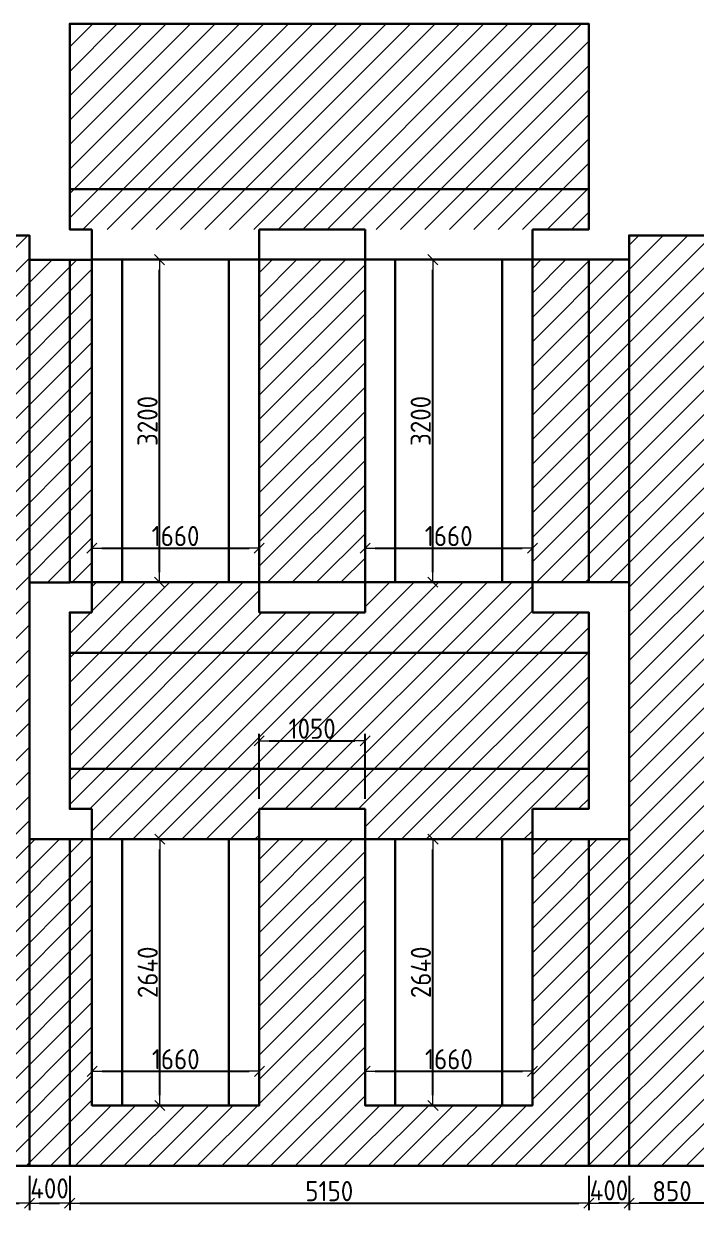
# Model space of a CAD drawing. Header units: millimetres. Extents: x 209 to 1046824, y -77613 to 504101.
# Drawn here: x 187055 to 193727, y -1274 to 10497 of the extents above; entities that cross this region are included whole.
import ezdxf

# ---------------------------------------------------------------- set-up
doc = ezdxf.new("R2010")
doc.units = ezdxf.units.MM
for name, color, linetype, lineweight in [('Основные линии', 7, 'Continuous', 30), ('Пластиковые уголки', 1, 'Continuous', 30), ('Размеры', 7, 'Continuous', 15), ('Штриховка', 7, 'Continuous', 25)]:
    doc.layers.add(name, color=color, linetype=linetype, lineweight=lineweight)
doc.styles.add('СПДС', font='isocpeur.ttf', dxfattribs={"width": 0.9})
doc.dimstyles.new('Размера А3', dxfattribs={"dimtxt": 200, "dimasz": 100, "dimexe": 70, "dimexo": 100, "dimgap": 20, "dimtad": 1, "dimdec": 0, "dimrnd": 10, "dimzin": 0, "dimdsep": 46, "dimtxsty": 'СПДС', "dimblk": 'ARROWHEAD_6', "dimcen": 1, "dimclrd": 256, "dimclre": 256, "dimclrt": 256, "dimazin": 0, "dimtfac": 1, "dimtdec": 0, "dimtmove": 2, "dimatfit": 3, "dimfxl": 1, "dimtolj": 1, "dimtzin": 0, "dimarcsym": 0})

# ---------------------------------------------------------------- blocks, each defined once
blk = doc.blocks.new('ARROWHEAD_6')
at = {"color": 0, "linetype": 'Continuous'}
for p, q in [((0, 0), (-1, 0)), ((-0.5, -0.5), (0.5, 0.5))]:
    blk.add_line(p, q, dxfattribs=at)
blk = doc.blocks.new('*D163')
at = {"layer": 'Defpoints', "color": 0, "transparency": 16777216}
for p in [(188204, 8157), (188403, 8157), (188204, 4957)]:
    blk.add_point(p, dxfattribs=at)
at = {"layer": 'Размеры', "lineweight": -2, "transparency": 16777216}
for p, q in [((188304, 8157), (188473, 8157)), ((188403, 5057), (188403, 8057)), ((188304, 4957), (188473, 4957))]:
    blk.add_line(p, q, dxfattribs=at)
at = {"layer": 'Размеры', "lineweight": -2, "transparency": 16777216, "xscale": 100, "yscale": 100, "zscale": 100}
for p, rotation in [((188403, 8157), 90), ((188403, 4957), 270)]:
    blk.add_blockref('ARROWHEAD_6', p, dxfattribs=dict(at, rotation=rotation))
at = {"layer": 'Размеры', "lineweight": 15, "transparency": 16777216, "insert": (188283, 6557), "char_height": 200, "attachment_point": 5, "rotation": 90, "style": 'СПДС'}
blk.add_mtext('\\A1;3200', dxfattribs=at)
blk = doc.blocks.new('*D164')
at = {"layer": 'Defpoints', "color": 0, "transparency": 16777216}
for p in [(190914, 8157), (191113, 8157), (190914, 4957)]:
    blk.add_point(p, dxfattribs=at)
at = {"layer": 'Размеры', "lineweight": -2, "transparency": 16777216}
for p, q in [((191014, 8157), (191183, 8157)), ((191113, 5057), (191113, 8057)), ((191014, 4957), (191183, 4957))]:
    blk.add_line(p, q, dxfattribs=at)
at = {"layer": 'Размеры', "lineweight": -2, "transparency": 16777216, "xscale": 100, "yscale": 100, "zscale": 100}
for p, rotation in [((191113, 8157), 90), ((191113, 4957), 270)]:
    blk.add_blockref('ARROWHEAD_6', p, dxfattribs=dict(at, rotation=rotation))
at = {"layer": 'Размеры', "lineweight": 15, "transparency": 16777216, "insert": (190993, 6557), "char_height": 200, "attachment_point": 5, "rotation": 90, "style": 'СПДС'}
blk.add_mtext('\\A1;3200', dxfattribs=at)
blk = doc.blocks.new('*D208')
at = {"layer": 'Defpoints', "color": 0, "transparency": 16777216}
for p in [(187733, 79), (189393, 105), (189393, 79)]:
    blk.add_point(p, dxfattribs=at)
at = {"layer": 'Размеры', "lineweight": -2, "transparency": 16777216}
for p, q in [((187733, 179), (187733, 175)), ((189393, 179), (189393, 175)), ((187833, 105), (189293, 105))]:
    blk.add_line(p, q, dxfattribs=at)
at = {"layer": 'Размеры', "lineweight": -2, "transparency": 16777216, "xscale": 100, "yscale": 100, "zscale": 100, "rotation": 180}
blk.add_blockref('ARROWHEAD_6', (187733, 105), dxfattribs=at)
at = {"layer": 'Размеры', "lineweight": -2, "transparency": 16777216, "xscale": 100, "yscale": 100, "zscale": 100}
blk.add_blockref('ARROWHEAD_6', (189393, 105), dxfattribs=at)
at = {"layer": 'Размеры', "lineweight": 15, "transparency": 16777216, "insert": (188563, 225), "char_height": 200, "attachment_point": 5, "style": 'СПДС'}
blk.add_mtext('\\A1;1660', dxfattribs=at)
blk = doc.blocks.new('*D209')
at = {"layer": 'Defpoints', "color": 0, "transparency": 16777216}
for p in [(188207, 2407), (188405, 2407), (188207, -233)]:
    blk.add_point(p, dxfattribs=at)
at = {"layer": 'Размеры', "lineweight": -2, "transparency": 16777216}
for p, q in [((188307, 2407), (188475, 2407)), ((188405, -133), (188405, 2307)), ((188307, -233), (188475, -233))]:
    blk.add_line(p, q, dxfattribs=at)
at = {"layer": 'Размеры', "lineweight": -2, "transparency": 16777216, "xscale": 100, "yscale": 100, "zscale": 100}
for p, rotation in [((188405, 2407), 90), ((188405, -233), 270)]:
    blk.add_blockref('ARROWHEAD_6', p, dxfattribs=dict(at, rotation=rotation))
at = {"layer": 'Размеры', "lineweight": 15, "transparency": 16777216, "insert": (188285, 1087), "char_height": 200, "attachment_point": 5, "rotation": 90, "style": 'СПДС'}
blk.add_mtext('\\A1;2640', dxfattribs=at)
blk = doc.blocks.new('*D210')
at = {"layer": 'Defpoints', "color": 0, "transparency": 16777216}
for p in [(188207, 2407), (188405, 2407), (188207, -233)]:
    blk.add_point(p, dxfattribs=at)
at = {"layer": 'Размеры', "lineweight": -2, "transparency": 16777216}
for p, q in [((188307, 2407), (188475, 2407)), ((188405, -133), (188405, 2307)), ((188307, -233), (188475, -233))]:
    blk.add_line(p, q, dxfattribs=at)
at = {"layer": 'Размеры', "lineweight": -2, "transparency": 16777216, "xscale": 100, "yscale": 100, "zscale": 100}
for p, rotation in [((188405, 2407), 90), ((188405, -233), 270)]:
    blk.add_blockref('ARROWHEAD_6', p, dxfattribs=dict(at, rotation=rotation))
at = {"layer": 'Размеры', "lineweight": 15, "transparency": 16777216, "insert": (188285, 1087), "char_height": 200, "attachment_point": 5, "rotation": 90, "style": 'СПДС'}
blk.add_mtext('\\A1;2640', dxfattribs=at)
blk = doc.blocks.new('*D211')
at = {"layer": 'Defpoints', "color": 0, "transparency": 16777216}
for p in [(190443, 79), (192103, 105), (192103, 79)]:
    blk.add_point(p, dxfattribs=at)
at = {"layer": 'Размеры', "lineweight": -2, "transparency": 16777216}
for p, q in [((190443, 179), (190443, 175)), ((192103, 179), (192103, 175)), ((190543, 105), (192003, 105))]:
    blk.add_line(p, q, dxfattribs=at)
at = {"layer": 'Размеры', "lineweight": -2, "transparency": 16777216, "xscale": 100, "yscale": 100, "zscale": 100, "rotation": 180}
blk.add_blockref('ARROWHEAD_6', (190443, 105), dxfattribs=at)
at = {"layer": 'Размеры', "lineweight": -2, "transparency": 16777216, "xscale": 100, "yscale": 100, "zscale": 100}
blk.add_blockref('ARROWHEAD_6', (192103, 105), dxfattribs=at)
at = {"layer": 'Размеры', "lineweight": 15, "transparency": 16777216, "insert": (191273, 225), "char_height": 200, "attachment_point": 5, "style": 'СПДС'}
blk.add_mtext('\\A1;1660', dxfattribs=at)
blk = doc.blocks.new('*D212')
at = {"layer": 'Defpoints', "color": 0, "transparency": 16777216}
for p in [(190917, 2407), (191115, 2407), (190917, -233)]:
    blk.add_point(p, dxfattribs=at)
at = {"layer": 'Размеры', "lineweight": -2, "transparency": 16777216}
for p, q in [((191017, 2407), (191185, 2407)), ((191115, -133), (191115, 2307)), ((191017, -233), (191185, -233))]:
    blk.add_line(p, q, dxfattribs=at)
at = {"layer": 'Размеры', "lineweight": -2, "transparency": 16777216, "xscale": 100, "yscale": 100, "zscale": 100}
for p, rotation in [((191115, 2407), 90), ((191115, -233), 270)]:
    blk.add_blockref('ARROWHEAD_6', p, dxfattribs=dict(at, rotation=rotation))
at = {"layer": 'Размеры', "lineweight": 15, "transparency": 16777216, "insert": (190995, 1087), "char_height": 200, "attachment_point": 5, "rotation": 90, "style": 'СПДС'}
blk.add_mtext('\\A1;2640', dxfattribs=at)
blk = doc.blocks.new('*D213')
at = {"layer": 'Defpoints', "color": 0, "transparency": 16777216}
for p in [(190917, 2407), (191115, 2407), (190917, -233)]:
    blk.add_point(p, dxfattribs=at)
at = {"layer": 'Размеры', "lineweight": -2, "transparency": 16777216}
for p, q in [((191017, 2407), (191185, 2407)), ((191115, -133), (191115, 2307)), ((191017, -233), (191185, -233))]:
    blk.add_line(p, q, dxfattribs=at)
at = {"layer": 'Размеры', "lineweight": -2, "transparency": 16777216, "xscale": 100, "yscale": 100, "zscale": 100}
for p, rotation in [((191115, 2407), 90), ((191115, -233), 270)]:
    blk.add_blockref('ARROWHEAD_6', p, dxfattribs=dict(at, rotation=rotation))
at = {"layer": 'Размеры', "lineweight": 15, "transparency": 16777216, "insert": (190995, 1087), "char_height": 200, "attachment_point": 5, "rotation": 90, "style": 'СПДС'}
blk.add_mtext('\\A1;2640', dxfattribs=at)
blk = doc.blocks.new('*D217')
at = {"layer": 'Defpoints', "color": 0, "transparency": 16777216}
for p in [(187731, 5269), (189391, 5295), (189391, 5269)]:
    blk.add_point(p, dxfattribs=at)
at = {"layer": 'Размеры', "lineweight": -2, "transparency": 16777216}
for p, q in [((187731, 5369), (187731, 5365)), ((189391, 5369), (189391, 5365)), ((187831, 5295), (189291, 5295))]:
    blk.add_line(p, q, dxfattribs=at)
at = {"layer": 'Размеры', "lineweight": -2, "transparency": 16777216, "xscale": 100, "yscale": 100, "zscale": 100, "rotation": 180}
blk.add_blockref('ARROWHEAD_6', (187731, 5295), dxfattribs=at)
at = {"layer": 'Размеры', "lineweight": -2, "transparency": 16777216, "xscale": 100, "yscale": 100, "zscale": 100}
blk.add_blockref('ARROWHEAD_6', (189391, 5295), dxfattribs=at)
at = {"layer": 'Размеры', "lineweight": 15, "transparency": 16777216, "insert": (188561, 5415), "char_height": 200, "attachment_point": 5, "style": 'СПДС'}
blk.add_mtext('\\A1;1660', dxfattribs=at)
blk = doc.blocks.new('*D220')
at = {"layer": 'Defpoints', "color": 0, "transparency": 16777216}
for p in [(190441, 5269), (192101, 5295), (192101, 5269)]:
    blk.add_point(p, dxfattribs=at)
at = {"layer": 'Размеры', "lineweight": -2, "transparency": 16777216}
for p, q in [((190441, 5369), (190441, 5365)), ((192101, 5369), (192101, 5365)), ((190541, 5295), (192001, 5295))]:
    blk.add_line(p, q, dxfattribs=at)
at = {"layer": 'Размеры', "lineweight": -2, "transparency": 16777216, "xscale": 100, "yscale": 100, "zscale": 100, "rotation": 180}
blk.add_blockref('ARROWHEAD_6', (190441, 5295), dxfattribs=at)
at = {"layer": 'Размеры', "lineweight": -2, "transparency": 16777216, "xscale": 100, "yscale": 100, "zscale": 100}
blk.add_blockref('ARROWHEAD_6', (192101, 5295), dxfattribs=at)
at = {"layer": 'Размеры', "lineweight": 15, "transparency": 16777216, "insert": (191271, 5415), "char_height": 200, "attachment_point": 5, "style": 'СПДС'}
blk.add_mtext('\\A1;1660', dxfattribs=at)
blk = doc.blocks.new('*D233')
at = {"layer": 'Defpoints', "color": 0, "transparency": 16777216}
for p in [(186261, -833), (187111, -833), (187111, -1204)]:
    blk.add_point(p, dxfattribs=at)
at = {"layer": 'Размеры', "lineweight": -2, "transparency": 16777216}
for p, q in [((186261, -933), (186261, -1274)), ((187111, -933), (187111, -1274)), ((186361, -1204), (187011, -1204))]:
    blk.add_line(p, q, dxfattribs=at)
at = {"layer": 'Размеры', "lineweight": -2, "transparency": 16777216, "xscale": 100, "yscale": 100, "zscale": 100, "rotation": 180}
blk.add_blockref('ARROWHEAD_6', (186261, -1204), dxfattribs=at)
at = {"layer": 'Размеры', "lineweight": -2, "transparency": 16777216, "xscale": 100, "yscale": 100, "zscale": 100}
blk.add_blockref('ARROWHEAD_6', (187111, -1204), dxfattribs=at)
at = {"layer": 'Размеры', "lineweight": 15, "transparency": 16777216, "insert": (186686, -1084), "char_height": 200, "attachment_point": 5, "style": 'СПДС'}
blk.add_mtext('\\A1;850', dxfattribs=at)
blk = doc.blocks.new('*D234')
at = {"layer": 'Defpoints', "color": 0, "transparency": 16777216}
for p in [(187111, -833), (187511, -833), (187511, -1204)]:
    blk.add_point(p, dxfattribs=at)
at = {"layer": 'Размеры', "lineweight": -2, "transparency": 16777216}
for p, q in [((187111, -933), (187111, -1274)), ((187511, -933), (187511, -1274)), ((187211, -1204), (187411, -1204))]:
    blk.add_line(p, q, dxfattribs=at)
at = {"layer": 'Размеры', "lineweight": -2, "transparency": 16777216, "xscale": 100, "yscale": 100, "zscale": 100, "rotation": 180}
blk.add_blockref('ARROWHEAD_6', (187111, -1204), dxfattribs=at)
at = {"layer": 'Размеры', "lineweight": -2, "transparency": 16777216, "xscale": 100, "yscale": 100, "zscale": 100}
blk.add_blockref('ARROWHEAD_6', (187511, -1204), dxfattribs=at)
at = {"layer": 'Размеры', "lineweight": 15, "transparency": 16777216, "insert": (187311, -1057), "char_height": 200, "attachment_point": 5, "style": 'СПДС'}
blk.add_mtext('\\A1;400', dxfattribs=at)
blk = doc.blocks.new('*D235')
at = {"layer": 'Defpoints', "color": 0, "transparency": 16777216}
for p in [(187511, -833), (192661, -833), (192661, -1204)]:
    blk.add_point(p, dxfattribs=at)
at = {"layer": 'Размеры', "lineweight": -2, "transparency": 16777216}
for p, q in [((187511, -933), (187511, -1274)), ((192661, -933), (192661, -1274)), ((187611, -1204), (192561, -1204))]:
    blk.add_line(p, q, dxfattribs=at)
at = {"layer": 'Размеры', "lineweight": -2, "transparency": 16777216, "xscale": 100, "yscale": 100, "zscale": 100, "rotation": 180}
blk.add_blockref('ARROWHEAD_6', (187511, -1204), dxfattribs=at)
at = {"layer": 'Размеры', "lineweight": -2, "transparency": 16777216, "xscale": 100, "yscale": 100, "zscale": 100}
blk.add_blockref('ARROWHEAD_6', (192661, -1204), dxfattribs=at)
at = {"layer": 'Размеры', "lineweight": 15, "transparency": 16777216, "insert": (190086, -1084), "char_height": 200, "attachment_point": 5, "style": 'СПДС'}
blk.add_mtext('\\A1;5150', dxfattribs=at)
blk = doc.blocks.new('*D236')
at = {"layer": 'Defpoints', "color": 0, "transparency": 16777216}
for p in [(192661, -833), (193061, -833), (192661, -1204)]:
    blk.add_point(p, dxfattribs=at)
at = {"layer": 'Размеры', "lineweight": -2, "transparency": 16777216}
for p, q in [((192661, -933), (192661, -1274)), ((193061, -933), (193061, -1274)), ((192961, -1204), (192761, -1204))]:
    blk.add_line(p, q, dxfattribs=at)
at = {"layer": 'Размеры', "lineweight": -2, "transparency": 16777216, "xscale": 100, "yscale": 100, "zscale": 100, "rotation": 180}
blk.add_blockref('ARROWHEAD_6', (192661, -1204), dxfattribs=at)
at = {"layer": 'Размеры', "lineweight": -2, "transparency": 16777216, "xscale": 100, "yscale": 100, "zscale": 100}
blk.add_blockref('ARROWHEAD_6', (193061, -1204), dxfattribs=at)
at = {"layer": 'Размеры', "lineweight": 15, "transparency": 16777216, "insert": (192861, -1076), "char_height": 200, "attachment_point": 5, "style": 'СПДС'}
blk.add_mtext('\\A1;400', dxfattribs=at)
blk = doc.blocks.new('*D237')
at = {"layer": 'Defpoints', "color": 0, "transparency": 16777216}
for p in [(193061, -833), (193911, -833), (193061, -1204)]:
    blk.add_point(p, dxfattribs=at)
at = {"layer": 'Размеры', "lineweight": -2, "transparency": 16777216}
for p, q in [((193061, -933), (193061, -1274)), ((193911, -933), (193911, -1274)), ((193811, -1204), (193161, -1204))]:
    blk.add_line(p, q, dxfattribs=at)
at = {"layer": 'Размеры', "lineweight": -2, "transparency": 16777216, "xscale": 100, "yscale": 100, "zscale": 100, "rotation": 180}
blk.add_blockref('ARROWHEAD_6', (193061, -1204), dxfattribs=at)
at = {"layer": 'Размеры', "lineweight": -2, "transparency": 16777216, "xscale": 100, "yscale": 100, "zscale": 100}
blk.add_blockref('ARROWHEAD_6', (193911, -1204), dxfattribs=at)
at = {"layer": 'Размеры', "lineweight": 15, "transparency": 16777216, "insert": (193486, -1084), "char_height": 200, "attachment_point": 5, "style": 'СПДС'}
blk.add_mtext('\\A1;850', dxfattribs=at)
blk = doc.blocks.new('*D251')
at = {"layer": 'Defpoints', "color": 0, "transparency": 16777216}
for p in [(190441, 3384), (189391, 2707), (190441, 2707)]:
    blk.add_point(p, dxfattribs=at)
at = {"layer": 'Размеры', "lineweight": -2, "transparency": 16777216}
for p, q in [((189391, 2807), (189391, 3454)), ((190441, 2807), (190441, 3454)), ((189491, 3384), (190341, 3384))]:
    blk.add_line(p, q, dxfattribs=at)
at = {"layer": 'Размеры', "lineweight": -2, "transparency": 16777216, "xscale": 100, "yscale": 100, "zscale": 100, "rotation": 180}
blk.add_blockref('ARROWHEAD_6', (189391, 3384), dxfattribs=at)
at = {"layer": 'Размеры', "lineweight": -2, "transparency": 16777216, "xscale": 100, "yscale": 100, "zscale": 100}
blk.add_blockref('ARROWHEAD_6', (190441, 3384), dxfattribs=at)
at = {"layer": 'Размеры', "lineweight": 15, "transparency": 16777216, "insert": (189916, 3504), "char_height": 200, "attachment_point": 5, "style": 'СПДС'}
blk.add_mtext('\\A1;1050', dxfattribs=at)

msp = doc.modelspace()

# ---------------------------------------------------------------- hatches: boundary and pattern name
at = {"layer": 'Штриховка', "lineweight": 15, "transparency": 33554559}
h = msp.add_hatch(dxfattribs=at)
h.set_pattern_fill('ANSI31', color=3, scale=54)
h.paths.add_polyline_path([(172210.7, 10497.2), (167110.7, 10497.2), (167110.7, 8857.2), (172210.7, 8857.2)])
h.paths.add_polyline_path([(179060.7, 10497.2), (173920.7, 10497.2), (173920.7, 8857.2), (179060.7, 8857.2)])
h.paths.add_polyline_path([(185860.7, 10497.2), (180720.7, 10497.2), (180720.7, 8857.2), (185860.7, 8857.2)])
h.paths.add_polyline_path([(192660.7, 10497.2), (187510.7, 10497.2), (187510.7, 8857.2), (192660.7, 8857.2)])
h.paths.add_polyline_path([(199550.7, 10497.2), (194310.7, 10497.2), (194310.7, 8857.2), (199550.7, 8857.2)])
h.paths.add_polyline_path([(199550.7, 8857.2), (194310.7, 8857.2), (194310.7, 8457.2), (198910.7, 8457.2), (199550.7, 8457.2)])
h.paths.add_polyline_path([(192660.7, 8857.2), (187510.7, 8857.2), (187510.7, 8457.2), (192660.7, 8457.2)])
h.paths.add_polyline_path([(185860.7, 8857.2), (180720.7, 8857.2), (180720.7, 8457.2), (185860.7, 8457.2)])
h.paths.add_polyline_path([(179060.7, 8857.2), (173920.7, 8857.2), (173920.7, 8457.2), (179060.7, 8457.2)])
h.paths.add_polyline_path([(172210.7, 8857.2), (167110.7, 8857.2), (167110.7, 8457.2), (167734.7, 8457.2), (172210.7, 8457.2)])
h.paths.add_polyline_path([(166710.7, 8297.2), (166540.7, 8297.2), (166540.7, 6447.2), (166280.7, 6447.2), (166280.7, -832.8), (166710.7, -832.8), (166710.7, 2407.2)])
h.paths.add_polyline_path([(167110.7, 8157.2), (166710.7, 8157.2), (166710.7, 4957.2), (167110.7, 4957.2)])
h.paths.add_polyline_path([(167734.7, 8157.2), (167110.7, 8157.2), (167110.7, 4957.2), (167734.7, 4957.2)])
h.paths.add_polyline_path([(170325.7, 8157.2), (169394.7, 8157.2), (169394.7, 4957.2), (170325.7, 4957.2)])
h.paths.add_polyline_path([(172210.7, 4657.2), (171985.7, 4657.2), (171985.7, 4957.2), (170325.7, 4957.2), (170325.7, 4657.2), (169394.7, 4657.2), (169394.7, 4957.2), (167734.7, 4957.2), (167734.7, 4657.2), (167110.7, 4657.2), (167110.7, 4257.2), (172210.7, 4257.2)])
h.paths.add_polyline_path([(172210.7, 4257.2), (167110.7, 4257.2), (167110.7, 3107.2), (172210.7, 3107.2)])
h.paths.add_polyline_path([(179060.7, 4657.2), (178730.7, 4657.2), (178730.7, 4957.2), (178430.7, 4957.2), (177070.7, 4957.2), (177070.7, 4657.2), (176040.7, 4657.2), (176040.7, 4957.2), (175740.7, 4957.2), (174380.7, 4957.2), (174380.7, 4657.2), (173920.7, 4657.2), (173920.7, 4257.2), (179060.7, 4257.2)])
h.paths.add_polyline_path([(179060.7, 4257.2), (173920.7, 4257.2), (173920.7, 3107.2), (179060.7, 3107.2)])
h.paths.add_polyline_path([(179060.7, 3107.2), (173920.7, 3107.2), (173920.7, 2707.2), (174380.7, 2707.2), (174380.7, 2407.2), (176040.7, 2407.2), (176040.7, 2707.2), (177070.7, 2707.2), (177070.7, 2407.2), (178730.7, 2407.2), (178730.7, 2707.2), (179060.7, 2707.2)])
h.paths.add_polyline_path([(173505.7, 6757.2), (173505.7, 8157.2), (173505.7, 8397.2), (172625.7, 8397.2), (172625.7, 6757.2), (172625.7, 4957.2), (172625.7, 3557.2), (172630.7, 3557.2), (172630.7, 2407.2), (172630.7, -832.8), (173510.7, -832.8), (173510.7, 2407.2), (173510.7, 3557.2), (173505.7, 3557.2)])
h.paths.add_polyline_path([(180320.7, 8397.2), (179460.7, 8397.2), (179460.7, 3557.2), (179460.7, 2407.2), (179460.7, -832.8), (180320.7, -832.8), (180320.7, 2407.2), (180320.7, 3557.2)])
h.paths.add_polyline_path([(185860.7, 4657.2), (185410.7, 4657.2), (185410.7, 4957.2), (183750.7, 4957.2), (183750.7, 4657.2), (182720.7, 4657.2), (182720.7, 4957.2), (181060.7, 4957.2), (181060.7, 4657.2), (180720.7, 4657.2), (180720.7, 4257.2), (185860.7, 4257.2)])
h.paths.add_polyline_path([(185860.7, 4257.2), (180720.7, 4257.2), (180720.7, 3107.2), (185860.7, 3107.2)])
h.paths.add_polyline_path([(185860.7, 3107.2), (180720.7, 3107.2), (180720.7, 2707.2), (181060.7, 2707.2), (181060.7, 2407.2), (182720.7, 2407.2), (182720.7, 2707.2), (183750.7, 2707.2), (183750.7, 2407.2), (185410.7, 2407.2), (185410.7, 2707.2), (185860.7, 2707.2)])
h.paths.add_polyline_path([(187110.7, 8397.2), (186260.7, 8397.2), (186260.7, 3557.2), (186260.7, 2407.2), (186260.7, -832.8), (187110.7, -832.8), (187110.7, 2407.2), (187110.7, 3557.2)])
h.paths.add_polyline_path([(193910.7, 8397.2), (193060.7, 8397.2), (193060.7, 3557.2), (193060.7, 2407.2), (193060.7, -832.8), (193910.7, -832.8), (193910.7, 2407.2), (193910.7, 3557.2)])
h.paths.add_polyline_path([(192660.7, 4657.2), (192100.7, 4657.2), (192100.7, 4957.2), (190440.7, 4957.2), (190440.7, 4657.2), (189390.7, 4657.2), (189390.7, 4957.2), (187730.7, 4957.2), (187730.7, 4657.2), (187510.7, 4657.2), (187510.7, 4257.2), (192660.7, 4257.2)])
h.paths.add_polyline_path([(192660.7, 4257.2), (187510.7, 4257.2), (187510.7, 3107.2), (192660.7, 3107.2)])
h.paths.add_polyline_path([(192660.7, 3107.2), (187510.7, 3107.2), (187510.7, 2707.2), (187730.7, 2707.2), (187730.7, 2407.2), (189390.7, 2407.2), (189390.7, 2707.2), (190440.7, 2707.2), (190440.7, 2407.2), (192100.7, 2407.2), (192100.7, 2707.2), (192660.7, 2707.2)])
h.paths.add_polyline_path([(199550.7, 4657.2), (198910.7, 4657.2), (198910.7, 4957.2), (197250.7, 4957.2), (197250.7, 4657.2), (196075.1, 4657.2), (196075.1, 4957.2), (194415.1, 4957.2), (194415.1, 4657.2), (194310.7, 4657.2), (194310.7, 4257.2), (199550.7, 4257.2)])
h.paths.add_polyline_path([(199550.7, 4257.2), (194310.7, 4257.2), (194310.7, 3107.2), (199550.7, 3107.2)])
h.paths.add_polyline_path([(199550.7, 3107.2), (194310.7, 3107.2), (194310.7, 2707.2), (194415.1, 2707.2), (194415.1, 2407.2), (196075.1, 2407.2), (196075.1, 2707.2), (197250.7, 2707.2), (197250.7, 2407.2), (198910.7, 2407.2), (198910.7, 2707.2), (199550.7, 2707.2)])
h.paths.add_polyline_path([(200380.7, 6447.2), (200072.9, 6447.2), (200072.9, 8297.2), (199950.7, 8297.2), (199950.7, -832.8), (200380.7, -832.8)])
h.paths.add_polyline_path([(199550.7, 8157.2), (198910.7, 8157.2), (198910.7, 4957.2), (199550.7, 4957.2)])
h.paths.add_polyline_path([(199950.7, 8157.2), (199550.7, 8157.2), (199550.7, 4957.2), (199950.7, 4957.2)])
h.paths.add_polyline_path([(199550.7, 2407.2), (198910.7, 2407.2), (198910.7, -232.8), (198610.7, -232.8), (197250.7, -232.8), (197250.7, 2407.2), (196075.1, 2407.2), (196075.1, -232.8), (195775.1, -232.8), (194415.1, -232.8), (194415.1, 2407.2), (194310.7, 2407.2), (194310.7, -832.8), (199550.7, -832.8)])
h.paths.add_polyline_path([(190440.7, 2407.2), (189390.7, 2407.2), (189390.7, -232.8), (189090.7, -232.8), (187730.7, -232.8), (187730.7, 2407.2), (187510.7, 2407.2), (187510.7, -832.8), (192660.7, -832.8), (192660.7, 2407.2), (192100.7, 2407.2), (192100.7, -232.8), (190440.7, -232.8)])
h.paths.add_polyline_path([(183750.7, 2407.2), (182720.7, 2407.2), (182720.7, -232.8), (182420.7, -232.8), (181060.7, -232.8), (181060.7, 2407.2), (180720.7, 2407.2), (180720.7, -832.8), (185860.7, -832.8), (185860.7, 2407.2), (185410.7, 2407.2), (185410.7, -232.8), (185110.7, -232.8), (183750.7, -232.8)])
h.paths.add_polyline_path([(177070.7, 2407.2), (176040.7, 2407.2), (176040.7, -232.8), (175740.7, -232.8), (174380.7, -232.8), (174380.7, 2407.2), (173920.7, 2407.2), (173920.7, -832.8), (179060.7, -832.8), (179060.7, 2407.2), (178730.7, 2407.2), (178730.7, -232.8), (177070.7, -232.8)])
h.paths.add_polyline_path([(172210.7, 2407.2), (171985.7, 2407.2), (171985.7, -232.8), (171685.7, -232.8), (170325.7, -232.8), (170325.7, 2407.2), (169394.7, 2407.2), (169394.7, -232.8), (169094.7, -232.8), (167734.7, -232.8), (167734.7, 2407.2), (167110.7, 2407.2), (167110.7, -832.8), (172210.7, -832.8)])
h.paths.add_polyline_path([(167110.7, 2407.2), (166710.7, 2407.2), (166710.7, -832.8), (167110.7, -832.8)])
h.paths.add_polyline_path([(172630.7, 2407.2), (172210.7, 2407.2), (172210.7, -832.8), (172630.7, -832.8)])
h.paths.add_polyline_path([(173920.7, 2407.2), (173510.7, 2407.2), (173510.7, -832.8), (173920.7, -832.8)])
h.paths.add_polyline_path([(179460.7, 2407.2), (179060.7, 2407.2), (179060.7, -832.8), (179460.7, -832.8)])
h.paths.add_polyline_path([(180720.7, 2407.2), (180320.7, 2407.2), (180320.7, -832.8), (180720.7, -832.8)])
h.paths.add_polyline_path([(186260.7, 2407.2), (185860.7, 2407.2), (185860.7, -832.8), (186260.7, -832.8)])
h.paths.add_polyline_path([(187510.7, 2407.2), (187110.7, 2407.2), (187110.7, -832.8), (187510.7, -832.8)])
h.paths.add_polyline_path([(193060.7, 2407.2), (192660.7, 2407.2), (192660.7, -832.8), (193060.7, -832.8)])
h.paths.add_polyline_path([(194310.7, 2407.2), (193910.7, 2407.2), (193910.7, -832.8), (194310.7, -832.8)])
h.paths.add_polyline_path([(199950.7, 2407.2), (199550.7, 2407.2), (199550.7, -832.8), (199950.7, -832.8)])
h.paths.add_polyline_path([(173905.7, 8157.2), (173505.7, 8157.2), (173505.7, 4957.2), (173905.7, 4957.2)])
h.paths.add_polyline_path([(174380.7, 8157.2), (173905.7, 8157.2), (173905.7, 4957.2), (174380.7, 4957.2)])
h.paths.add_polyline_path([(177070.7, 8157.2), (176040.7, 8157.2), (176040.7, 4957.2), (177070.7, 4957.2)])
h.paths.add_polyline_path([(183750.7, 8157.2), (182720.7, 8157.2), (182720.7, 4957.2), (183750.7, 4957.2)])
h.paths.add_polyline_path([(190440.7, 8157.2), (189390.7, 8157.2), (189390.7, 4957.2), (190440.7, 4957.2)])
h.paths.add_polyline_path([(197250.7, 8157.2), (196075.1, 8157.2), (196075.1, 4957.2), (197250.7, 4957.2)])
h.paths.add_polyline_path([(194310.7, 8157.2), (193910.7, 8157.2), (193910.7, 4957.2), (194310.7, 4957.2)])
h.paths.add_polyline_path([(194415.1, 8157.2), (194310.7, 8157.2), (194310.7, 4957.2), (194415.1, 4957.2)])
h.paths.add_polyline_path([(192660.7, 8157.2), (192100.7, 8157.2), (192100.7, 4957.2), (192660.7, 4957.2)])
h.paths.add_polyline_path([(193060.7, 8157.2), (192660.7, 8157.2), (192660.7, 4957.2), (193060.7, 4957.2)])
h.paths.add_polyline_path([(187510.7, 8155.1), (187110.7, 8155.1), (187110.7, 4955.1), (187510.7, 4955.1)])
h.paths.add_polyline_path([(187730.7, 8155.1), (187510.7, 8155.1), (187510.7, 4957.2), (187730.7, 4957.2)])
h.paths.add_polyline_path([(185860.7, 8157.2), (185410.7, 8157.2), (185410.7, 4955.1), (185860.7, 4955.1)])
h.paths.add_polyline_path([(186260.7, 8155.1), (185860.7, 8155.1), (185860.7, 4955.1), (186260.7, 4955.1)])
h.paths.add_polyline_path([(180720.7, 8157.2), (180320.7, 8157.2), (180320.7, 4957.2), (180720.7, 4957.2)])
h.paths.add_polyline_path([(181060.7, 8157.2), (180720.7, 8157.2), (180720.7, 4957.2), (181060.7, 4957.2)])
h.paths.add_polyline_path([(179060.7, 8157.2), (178730.7, 8157.2), (178730.7, 4957.2), (179060.7, 4957.2)])
h.paths.add_polyline_path([(179460.7, 8157.2), (179060.7, 8157.2), (179060.7, 4957.2), (179460.7, 4957.2)])
h.paths.add_polyline_path([(167111.3, 3107.2), (172210.7, 3107.2), (172210.7, 2707.2), (167111.3, 2707.2)])
h.paths.add_polyline_path([(167734.7, 2407.2), (169394.7, 2407.2), (169394.7, 2707.2), (167734.7, 2707.2)])
h.paths.add_polyline_path([(170325.7, 2707.2), (171985.7, 2707.2), (171985.7, 2407.2), (170325.7, 2407.2)])
h.paths.add_polyline_path([(171985.7, 8157.2), (172625.7, 8157.2), (172625.7, 4957.2), (171985.7, 4957.2)])

# ---------------------------------------------------------------- linework, layer by layer
at = {"layer": 'Основные линии'}
for p, q in [((187730.7, 4957.2), (187730.7, 8157.2)), ((187730.7, 8157.2), (187730.7, 4957.2)), ((188030.7, 4957.2), (188030.7, 8157.2)), ((189090.7, 8157.2), (189090.7, 4957.2)), ((189390.7, 8157.2), (189390.7, 4957.2)), ((189390.7, 4957.2), (189390.7, 8157.2)), ((190440.7, 4957.2), (190440.7, 8157.2)), ((190440.7, 8157.2), (190440.7, 4957.2)), ((190740.7, 4957.2), (190740.7, 8157.2)), ((191800.7, 8157.2), (191800.7, 4957.2)), ((192100.7, 8157.2), (192100.7, 4957.2)), ((192100.7, 4957.2), (192100.7, 8157.2)), ((189390.7, 4957.2), (187730.7, 4957.2)), ((187730.7, 4957.2), (188030.7, 4957.2)), ((189090.7, 4957.2), (189390.7, 4957.2)), ((192100.7, 4957.2), (190440.7, 4957.2)), ((190440.7, 4957.2), (190740.7, 4957.2)), ((191800.7, 4957.2), (192100.7, 4957.2)), ((187110.7, -832.8), (186260.7, -832.8)), ((187110.7, -832.8), (187510.7, -832.8)), ((192660.7, -832.8), (187510.7, -832.8)), ((193060.7, -832.8), (192660.7, -832.8)), ((193910.7, -832.8), (193060.7, -832.8))]:
    msp.add_line(p, q, dxfattribs=at)
for points in [[(192660.7, 8857.2), (187510.7, 8857.2), (187510.7, 10497.2), (192660.7, 10497.2)], [(187510.7, 4955.1), (187110.7, 4955.1), (187110.7, 8155.1), (187510.7, 8155.1)], [(187510.7, 8155.1), (187730.7, 8155.1), (187730.7, 4957.2), (187510.7, 4957.2)], [(189390.7, 8157.2), (190440.7, 8157.2), (190440.7, 4957.2), (189390.7, 4957.2)], [(192660.7, 4957.2), (192100.7, 4957.2), (192100.7, 8157.2), (192660.7, 8157.2)], [(192660.7, 8157.2), (193060.7, 8157.2), (193060.7, 4957.2), (192660.7, 4957.2)], [(192660.7, 3107.2), (187510.7, 3107.2), (187510.7, 4257.2), (192660.7, 4257.2)], [(187110.7, -832.8), (187510.7, -832.8), (187510.7, 2407.2), (187110.7, 2407.2)], [(187510.7, 2407.2), (192660.7, 2407.2), (192660.7, -832.8), (187510.7, -832.8)], [(189390.7, -232.8), (187730.7, -232.8), (187730.7, 2407.2), (189390.7, 2407.2)], [(187730.7, -232.8), (188030.7, -232.8), (188030.7, 2407.2), (187730.7, 2407.2)], [(189090.7, -232.8), (189390.7, -232.8), (189390.7, 2407.2), (189090.7, 2407.2)], [(192100.7, -232.8), (190440.7, -232.8), (190440.7, 2407.2), (192100.7, 2407.2)], [(190440.7, -232.8), (190740.7, -232.8), (190740.7, 2407.2), (190440.7, 2407.2)], [(191800.7, -232.8), (192100.7, -232.8), (192100.7, 2407.2), (191800.7, 2407.2)], [(192660.7, 2407.2), (193060.7, 2407.2), (193060.7, -832.8), (192660.7, -832.8)]]:
    msp.add_lwpolyline(points, close=True, dxfattribs=at)
for points in [[(187730.7, 8457.2), (187510.7, 8457.2), (187510.7, 8857.2), (192660.7, 8857.2), (192660.7, 8457.2), (192100.7, 8457.2)], [(186260.7, 3557.2), (186260.7, 8397.2), (187110.7, 8397.2), (187110.7, 3557.2)], [(187730.7, 8457.2), (187730.7, 8157.2), (189390.7, 8157.2), (189390.7, 8457.2)], [(190440.7, 8457.2), (189390.7, 8457.2)], [(190440.7, 8457.2), (190440.7, 8157.2), (192100.7, 8157.2), (192100.7, 8457.2)], [(193060.7, 3557.2), (193060.7, 8397.2), (193910.7, 8397.2), (193910.7, 3557.2)], [(187730.7, 4657.2), (187730.7, 4957.2), (189390.7, 4957.2), (189390.7, 4657.2)], [(190440.7, 4657.2), (190440.7, 4957.2), (192100.7, 4957.2), (192100.7, 4657.2)], [(187730.7, 4657.2), (187510.7, 4657.2), (187510.7, 4257.2), (192660.7, 4257.2), (192660.7, 4657.2), (192100.7, 4657.2)], [(190440.7, 4657.2), (189390.7, 4657.2)], [(187110.7, 2407.2), (187110.7, 3557.2)], [(193060.7, 3557.2), (193060.7, 2407.2)], [(187730.7, 2707.2), (187510.7, 2707.2), (187510.7, 3107.2), (192660.7, 3107.2), (192660.7, 2707.2), (192100.7, 2707.2)], [(187730.7, 2707.2), (187730.7, 2407.2), (189390.7, 2407.2), (189390.7, 2707.2)], [(190440.7, 2707.2), (189390.7, 2707.2)], [(190440.7, 2707.2), (190440.7, 2407.2), (192100.7, 2407.2), (192100.7, 2707.2)]]:
    msp.add_lwpolyline(points, dxfattribs=at)
at = {"layer": 'Пластиковые уголки'}
for points in [[(187510.7, 8857.2), (192660.7, 8857.2)], [(187730.7, 4957.2), (187730.7, 8157.2)], [(189390.7, 4957.2), (189390.7, 8157.2)], [(190440.7, 4957.2), (190440.7, 8157.2)], [(192100.7, 4957.2), (192100.7, 8157.2)], [(187110.7, 3557.2), (187110.7, 6757.2)], [(193060.7, 3557.2), (193060.7, 6757.2)], [(187510.7, 4257.2), (192660.7, 4257.2)], [(187510.7, 3107.2), (192660.7, 3107.2)], [(187110.7, 2407.2), (187110.7, -832.8)], [(187730.7, -232.8), (187730.7, 2407.2)], [(189390.7, -232.8), (189390.7, 2407.2)], [(190440.7, -232.8), (190440.7, 2407.2)], [(192100.7, -232.8), (192100.7, 2407.2)], [(193060.7, 2407.2), (193060.7, -832.8)]]:
    msp.add_lwpolyline(points, dxfattribs=at)

# ---------------------------------------------------------------- dimensions: what is measured, and where the dimension line sits
at = {"layer": 'Размеры', "lineweight": 15}
for base, p1, p2, picture, middle in [((188402.6, 8157.2), (188204.2, 4957.2), (188204.2, 8157.2), '*D163', (188282.6, 6557.2)), ((191112.6, 8157.2), (190914.2, 4957.2), (190914.2, 8157.2), '*D164', (190992.6, 6557.2)), ((188405.2, 2407.2), (188206.8, -232.8), (188206.8, 2407.2), '*D209', (188285.2, 1087.2)), ((188405.2, 2407.2), (188206.8, -232.8), (188206.8, 2407.2), '*D210', (188285.2, 1087.2)), ((191115.2, 2407.2), (190916.8, -232.8), (190916.8, 2407.2), '*D212', (190995.2, 1087.2)), ((191115.2, 2407.2), (190916.8, -232.8), (190916.8, 2407.2), '*D213', (190995.2, 1087.2))]:
    dim = msp.add_linear_dim(base=base, p1=p1, p2=p2, angle=90, dimstyle='Размера А3', dxfattribs=at)
    dim.commit()
    dim.dimension.update_dxf_attribs({"geometry": picture, "text_midpoint": middle})
for base, p1, p2, picture, middle in [((189390.7, 5294.9), (187730.7, 5269.3), (189390.7, 5269.3), '*D217', (188560.7, 5414.9)), ((192100.7, 5294.9), (190440.7, 5269.3), (192100.7, 5269.3), '*D220', (191270.7, 5414.9)), ((190440.7, 3383.5), (189390.7, 2707.2), (190440.7, 2707.2), '*D251', (189915.7, 3503.5)), ((189393.3, 104.9), (187733.3, 79.3), (189393.3, 79.3), '*D208', (188563.3, 224.9)), ((192103.3, 104.9), (190443.3, 79.3), (192103.3, 79.3), '*D211', (191273.3, 224.9)), ((187110.7, -1203.6), (186260.7, -832.8), (187110.7, -832.8), '*D233', (186685.7, -1083.6)), ((192660.7, -1203.6), (187510.7, -832.8), (192660.7, -832.8), '*D235', (190085.7, -1083.6)), ((193060.7, -1203.6), (193910.7, -832.8), (193060.7, -832.8), '*D237', (193485.7, -1083.6))]:
    dim = msp.add_linear_dim(base=base, p1=p1, p2=p2, dimstyle='Размера А3', dxfattribs=at)
    dim.commit()
    dim.dimension.update_dxf_attribs({"geometry": picture, "text_midpoint": middle})
for base, p1, p2, picture, middle in [((187510.7, -1203.6), (187110.7, -832.8), (187510.7, -832.8), '*D234', (187310.7, -1056.5)), ((192660.7, -1203.6), (193060.7, -832.8), (192660.7, -832.8), '*D236', (192860.7, -1075.7))]:
    dim = msp.add_linear_dim(base=base, p1=p1, p2=p2, dimstyle='Размера А3', dxfattribs=at)
    dim.commit()
    dim.dimension.update_dxf_attribs({"geometry": picture, "text_midpoint": middle, "dimtype": 160})

doc.saveas('drawing.dxf')
